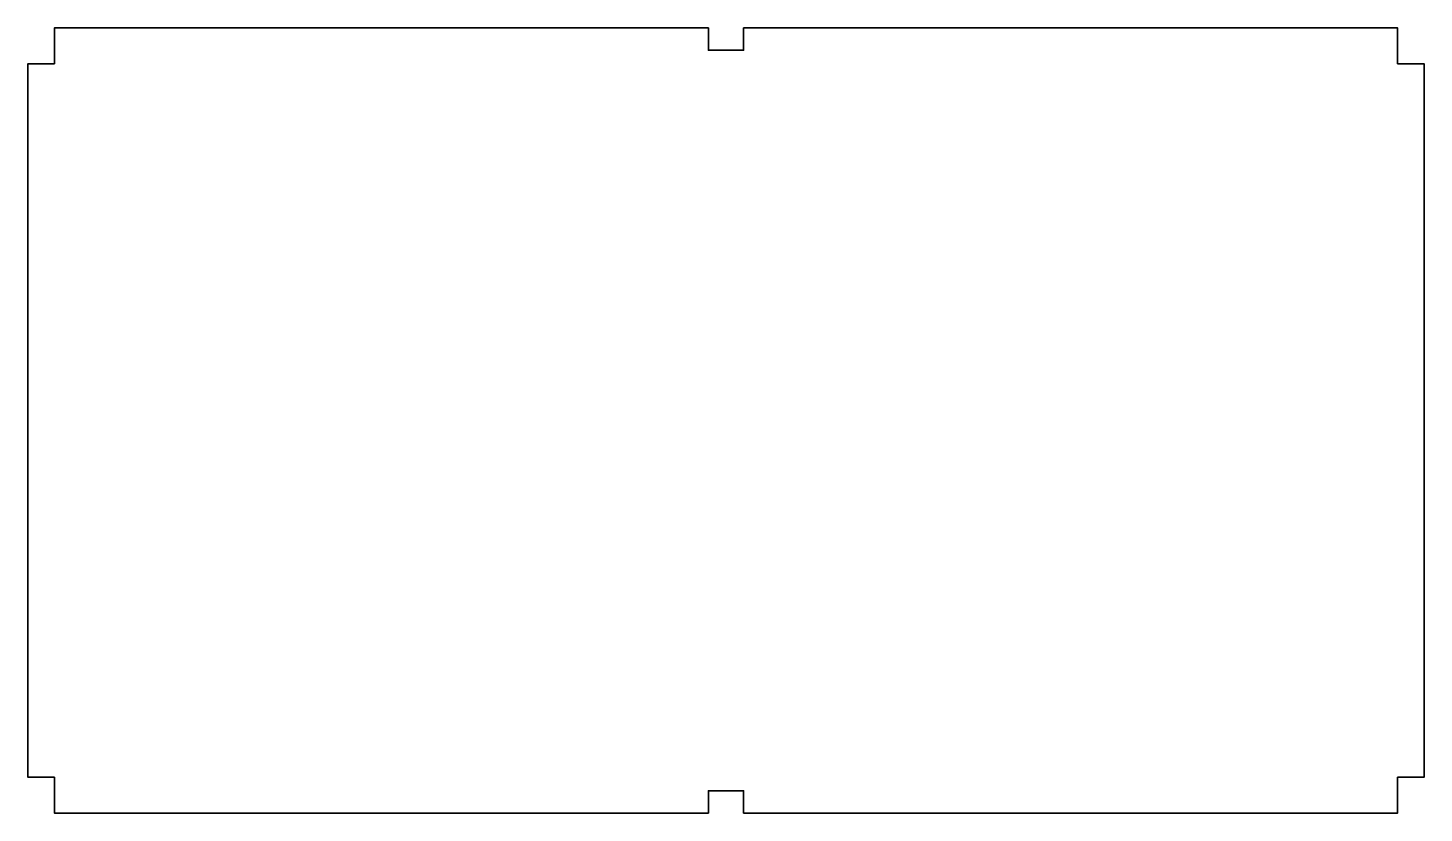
# Model space of a CAD drawing. Header units: inches. Extents: x -8 to 8, y -4.5 to 4.5.
import ezdxf

# ---------------------------------------------------------------- set-up
doc = ezdxf.new("R2010")
doc.units = ezdxf.units.IN
doc.header["$MEASUREMENT"] = 0
doc.layers.add('Acrylic', color=7, linetype='Continuous', lineweight=0)

msp = doc.modelspace()

# ---------------------------------------------------------------- linework, layer by layer
at = {"layer": 'Acrylic', "color": 18, "lineweight": 35, "true_color": 0x000000}
msp.add_lwpolyline([(-7.72, -4.104), (-7.72, -4.517), (-0.203, -4.517), (-0.203, -4.26), (0.203, -4.26), (0.203, -4.517), (7.72, -4.517), (7.72, -4.104), (8.025, -4.104), (8.025, 4.104), (7.72, 4.104), (7.72, 4.517), (0.203, 4.517), (0.203, 4.26), (-0.203, 4.26), (-0.203, 4.517), (-7.72, 4.517), (-7.72, 4.104), (-8.025, 4.104), (-8.025, -4.104)], close=True, dxfattribs=at)

doc.saveas('drawing.dxf')
